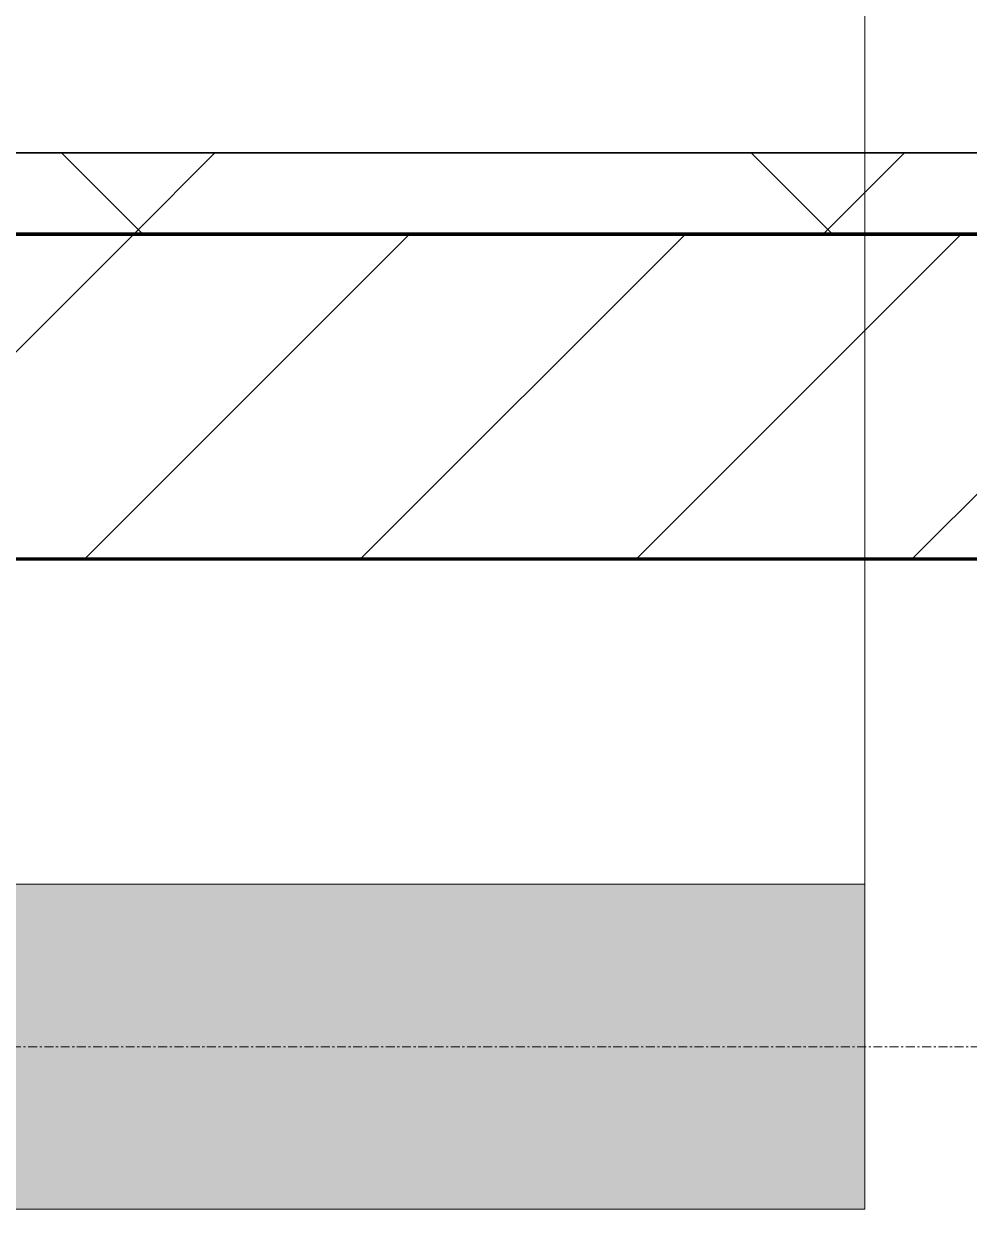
# Model space of a CAD drawing. Header units: millimetres. Extents: x -853432 to -773672, y -18171 to 22484.
# Drawn here: x -832901 to -832319, y -4421 to -3691 of the extents above; entities that cross this region are included whole.
import ezdxf
from ezdxf.xclip import XClip

# ---------------------------------------------------------------- set-up
doc = ezdxf.new("R2010")
doc.units = ezdxf.units.MM
doc.header["$XCLIPFRAME"] = 0
doc.linetypes.add('DPA_Grid _ Level 100', pattern=[10, 5.5, -1.6, 1.3, -1.6])
for name, color, linetype, lineweight in [('A-ANNO-NOTE', 3, 'Continuous', 25), ('A-GLAZ-CURT', 2, 'Continuous', 9), ('A-WALL', 5, 'Continuous', 35), ('A-WALL-FNSH', 2, 'Continuous', 35), ('A-WALL-PATT', 1, 'Continuous', 35), ('S-GRID', 251, 'Continuous', 9)]:
    doc.layers.add(name, color=color, linetype=linetype, lineweight=lineweight)
doc.layers.add('A11_ALU.SOLID SHEET', color=2, linetype='Continuous')

# ---------------------------------------------------------------- blocks, each defined once
blk = doc.blocks.new('DPA_AN_Section Line - UP-Left-14405212-4251-01 ENLARGED CONCOURSE LEVEL - REFLECTED CEILING PLAN - SHEET 2')
at = {"layer": 'A-ANNO-NOTE', "lineweight": 9}
blk.add_hatch(color=256, dxfattribs=at).paths.add_polyline_path([(80, -9), (78, -9), (78, 0), (80, 0)])
blk.add_line((7.4999, 0), (80, 0), dxfattribs=at)
at = {"layer": 'A-ANNO-NOTE', "lineweight": 18}
for p, q in [((80, 0), (78, 0)), ((78, 0), (78, -9)), ((80, -9), (80, 0))]:
    blk.add_line(p, q, dxfattribs=at)
blk = doc.blocks.new('*U2464')
at = {"layer": 'S-GRID', "linetype": 'DPA_Grid _ Level 100'}
blk.add_line((57000, -7900), (-16649.52, -7900), dxfattribs=at)
blk = doc.blocks.new('PPLS-PP19_Custom Tile Pattern - Custom Tile Pattern-V90-4251-01 ENLARGED CONCOURSE LEVEL - REFLECTED CEILING PLAN - SHEET 2')
at = {"layer": 'A-GLAZ-CURT'}
for p, q in [((-300, 0), (300, 0)), ((300, 0), (-300, 0)), ((195.99, 0), (213.31, 0)), ((213.31, 0), (195.99, 0)), ((230.06, 0), (300, 0)), ((-300, -50), (300, -50)), ((300, -50), (-300, -50))]:
    blk.add_line(p, q, dxfattribs=at)
for points, knots in [([(9.32, 0), (9.08, 0), (7.65, 0), (2.57, 0), (-12.23, 0), (-25.64, 0), (-40, 0), (-56.24, 0), (-75.59, 0), (-94, 0), (-112.01, 0), (-114.94, 0), (-115.63, 0)], [-2922.926651, -2922.926651, -2922.926651, -2922.926651, -2882.788014, -2720.818881, -2518.50168, -2125.455881, -1792.521578, -1466.981642, -1208.454564, -789.402658, -501.969187, -243.577221, -243.577221, -243.577221, -243.577221]), ([(-84.09, 0), (-75.95, 0), (-62.74, 0), (-54.4, 0), (-48.53, 0), (-30.79, 0), (-22.93, 0), (-15.39, 0)], [-4465.754989, -4465.754989, -4465.754989, -4465.754989, -4008.285538, -3689.699207, -3546.54457, -3315.260113, -2864.387349, -2864.387349, -2864.387349, -2864.387349]), ([(-83.37, 0), (-82.02, 0), (-66.92, 0), (-42.53, 0), (-12.78, 0), (4.23, 0), (9.64, 0), (10.14, 0), (10.18, 0)], [-4871.544419, -4871.544419, -4871.544419, -4871.544419, -4799.173296, -4065.652676, -3589.737505, -3285.047089, -3066.359526, -3044.715262, -3044.715262, -3044.715262, -3044.715262]), ([(-15.82, 0), (-28.51, 0), (-48.62, 0), (-65.77, 0), (-66.37, 0), (-66.38, 0)], [-3664.062215, -3664.062215, -3664.062215, -3664.062215, -2981.410125, -2542.574734, -2498.224237, -2498.224237, -2498.224237, -2498.224237]), ([(-15.19, 0), (-17.28, 0), (-23.9, 0), (-32.81, 0), (-44.85, 0), (-51.43, 0), (-51.79, 0)], [-1402.258141, -1402.258141, -1402.258141, -1402.258141, -1290.787923, -1039.307308, -819.71621, -644.910881, -644.910881, -644.910881, -644.910881]), ([(-36.78, 0), (-32.43, 0), (-19.22, 0), (8.83, 0), (43.36, 0), (70.92, 0), (82.12, 0), (83.66, 0)], [-6191.144455, -6191.144455, -6191.144455, -6191.144455, -5862.463379, -5340.621928, -4573.028122, -4094.177415, -3869.465285, -3869.465285, -3869.465285, -3869.465285]), ([(-16, 0), (-18.2, 0), (-25.71, 0), (-34.76, 0), (-36.04, 0)], [-9532.07602, -9532.07602, -9532.07602, -9532.07602, -9424.652049, -9182.880979, -9182.880979, -9182.880979, -9182.880979]), ([(70.61, 0), (66.16, 0), (55.8, 0), (39.61, 0), (24.74, 0), (2.64, 0), (-17.84, 0), (-30.57, 0), (-31.82, 0), (-32, 0)], [-4647.237329, -4647.237329, -4647.237329, -4647.237329, -4326.416877, -4098.545751, -3766.694881, -3333.063701, -2994.501669, -2698.150104, -2614.070998, -2614.070998, -2614.070998, -2614.070998]), ([(-30.76, 0), (-30.73, 0), (-29.99, 0), (-23.47, 0), (-15.75, 0), (-15.19, 0)], [-54176.191683, -54176.191683, -54176.191683, -54176.191683, -54157.274271, -53749.15266, -53717.791567, -53717.791567, -53717.791567, -53717.791567]), ([(-30.52, 0), (-27.11, 0), (-22.67, 0), (-17.4, 0), (-15.34, 0)], [-2323.618664, -2323.618664, -2323.618664, -2323.618664, -2142.497158, -2033.166331, -2033.166331, -2033.166331, -2033.166331]), ([(-15.78, 0), (-16.72, 0), (-19.75, 0), (-25.97, 0), (-29.52, 0), (-30.21, 0)], [-54978.391886, -54978.391886, -54978.391886, -54978.391886, -54789.006179, -54461.685999, -54290.791712, -54290.791712, -54290.791712, -54290.791712]), ([(8.33, 0), (8.19, 0), (7.18, 0), (0.32, 0), (-13.89, 0), (-24.92, 0), (-29.03, 0)], [-3574.286521, -3574.286521, -3574.286521, -3574.286521, -3526.962355, -3285.499107, -2903.012179, -2680.714891, -2680.714891, -2680.714891, -2680.714891]), ([(-28.57, 0), (-26.93, 0), (-20.29, 0), (-11.45, 0), (2.08, 0), (13.15, 0), (21.24, 0), (24.62, 0), (24.72, 0), (24.72, 0)], [-5361.429781, -5361.429781, -5361.429781, -5361.429781, -5261.36855, -5050.479954, -4785.90057, -4596.498881, -4445.288762, -4384.376941, -4376.041937, -4376.041937, -4376.041937, -4376.041937]), ([(-15.19, 0), (-13.07, 0), (7.48, 0), (42.82, 0), (88.72, 0), (120.63, 0), (138.28, 0), (138.53, 0)], [-461.142613, -461.142613, -461.142613, -461.142613, -429.606584, -390.253598, -346.313304, -291.370682, -290.5735, -290.5735, -290.5735, -290.5735]), ([(-15.17, 0), (-8.09, 0), (8.65, 0), (15.02, 0), (22.91, 0), (31, 0), (39.04, 0), (48.22, 0), (52.73, 0), (53.8, 0)], [-2860.093187, -2860.093187, -2860.093187, -2860.093187, -2439.246196, -2084.094819, -1956.422387, -1818.904206, -1645.594513, -1443.202566, -1373.138806, -1373.138806, -1373.138806, -1373.138806]), ([(31.18, 0), (25.97, 0), (11.99, 0), (-3.67, 0), (-13.87, 0), (-15.16, 0)], [-4496.803627, -4496.803627, -4496.803627, -4496.803627, -4222.080604, -3745.412743, -3675.907184, -3675.907184, -3675.907184, -3675.907184]), ([(-15.16, 0), (-9.25, 0), (7.7, 0), (22.06, 0), (37.44, 0), (45.41, 0), (51.56, 0), (53.8, 0)], [-2029.967912, -2029.967912, -2029.967912, -2029.967912, -1716.209403, -1206.526904, -1089.329421, -901.315459, -779.870994, -779.870994, -779.870994, -779.870994]), ([(30.82, 0), (29.27, 0), (20.14, 0), (5.49, 0), (-8.31, 0), (-15.12, 0)], [-10462.034656, -10462.034656, -10462.034656, -10462.034656, -10363.088938, -9884.23066, -9546.645244, -9546.645244, -9546.645244, -9546.645244]), ([(-15.1, 0), (-14.45, 0), (-11.25, 0), (-7.66, 0), (-6.6, 0), (-6.44, 0)], [-56337.485114, -56337.485114, -56337.485114, -56337.485114, -56303.229861, -56166.290093, -56124.392176, -56124.392176, -56124.392176, -56124.392176]), ([(76.63, 0), (74.8, 0), (67.65, 0), (53.52, 0), (37, 0), (24.07, 0), (12.82, 0), (-0.43, 0), (-10.49, 0), (-14.25, 0)], [-3095.572228, -3095.572228, -3095.572228, -3095.572228, -2950.589685, -2634.532728, -2313.748533, -2106.613311, -1925.670641, -1617.263037, -1418.803938, -1418.803938, -1418.803938, -1418.803938]), ([(-6.54, 0), (-6.73, 0), (-7.2, 0), (-7.6, 0), (-7.79, 0)], [-56009.792147, -56009.792147, -56009.792147, -56009.792147, -55949.290093, -55895.192118, -55895.192118, -55895.192118, -55895.192118]), ([(-2.63, 0), (-2.47, 0), (-1.22, 0), (4.92, 0), (15.97, 0), (22.54, 0), (24.49, 0)], [-226.825321, -226.825321, -226.825321, -226.825321, -220.269177, -206.416616, -198.214427, -187.717507, -187.717507, -187.717507, -187.717507]), ([(103.09, 0), (101.08, 0), (86.31, 0), (63.34, 0), (35.84, 0), (12, 0), (3.08, 0), (-1.67, 0), (-2.25, 0)], [-375.435014, -375.435014, -375.435014, -375.435014, -369.147452, -330.153101, -307.516438, -285.83788, -246.234814, -234.646884, -234.646884, -234.646884, -234.646884]), ([(24.69, 0), (24.54, 0), (20.99, 0), (15.48, 0), (10.8, 0), (9.63, 0)], [-4368.572414, -4368.572414, -4368.572414, -4368.572414, -4306.476363, -4080.000647, -3772.857994, -3772.857994, -3772.857994, -3772.857994]), ([(18.16, 0), (19.15, 0), (24.25, 0), (25.66, 0), (26.12, 0)], [-5700.113719, -5700.113719, -5700.113719, -5700.113719, -5554.232259, -5302.431367, -5302.431367, -5302.431367, -5302.431367]), ([(114.39, 0), (114.2, 0), (112.08, 0), (105.42, 0), (92.38, 0), (85.59, 0), (74.4, 0), (62.26, 0), (51.85, 0), (43.81, 0), (29.53, 0), (20.67, 0), (18.85, 0), (18.16, 0)], [-8148.58938, -8148.58938, -8148.58938, -8148.58938, -8105.191388, -7723.759874, -7531.75727, -7135.649961, -6924.452779, -6738.82075, -6548.303034, -6314.283804, -6135.05769, -5972.647715, -5832.674503, -5832.674503, -5832.674503, -5832.674503]), ([(27.44, 0), (27.9, 0), (29.54, 0), (38.07, 0), (53.39, 0), (71.67, 0), (84.83, 0), (86.01, 0), (92.51, 0), (94.33, 0)], [-5037.309798, -5037.309798, -5037.309798, -5037.309798, -4887.603822, -4705.298446, -4353.683244, -3960.84581, -3759.045785, -3336.541051, -2783.776468, -2783.776468, -2783.776468, -2783.776468]), ([(27.89, 0), (29.09, 0), (33.4, 0), (44.14, 0), (51.69, 0), (53.79, 0)], [-147.777612, -147.777612, -147.777612, -147.777612, -135.792042, -118.513713, -111.988338, -111.988338, -111.988338, -111.988338]), ([(53.18, 0), (53.06, 0), (52.22, 0), (44.99, 0), (36.46, 0), (30.82, 0)], [-622.740158, -622.740158, -622.740158, -622.740158, -566.066452, -360.610861, 0, 0, 0, 0]), ([(136.44, 0), (121.66, 0), (86.93, 0), (51.16, 0), (31.18, 0)], [-106.750556, -106.750556, -106.750556, -106.750556, -59.610984, 0, 0, 0, 0]), ([(121.6, 0), (116.45, 0), (100.43, 0), (76.86, 0), (57.82, 0), (46.51, 0), (41.18, 0), (36.02, 0), (35.54, 0), (35.54, 0)], [-425.296832, -425.296832, -425.296832, -425.296832, -401.860199, -357.622665, -341.267687, -334.000314, -326.15566, -319.318397, -317.489778, -317.489778, -317.489778, -317.489778]), ([(36.29, 0), (37.77, 0), (48.82, 0), (64.79, 0), (95.42, 0), (114.71, 0), (122.3, 0)], [-314.598523, -314.598523, -314.598523, -314.598523, -305.899624, -287.17622, -249.500363, -196.520326, -196.520326, -196.520326, -196.520326]), ([(53.94, 0), (58.42, 0), (74.33, 0), (100.57, 0), (116.36, 0), (128.63, 0), (128.95, 0)], [-111.831706, -111.831706, -111.831706, -111.831706, -97.899267, -63.759246, -39.050993, -35.895543, -35.895543, -35.895543, -35.895543]), ([(53.95, 0), (56.11, 0), (59.33, 0), (61.34, 0), (61.45, 0)], [-1370.028348, -1370.028348, -1370.028348, -1370.028348, -1228.752106, -1120.932285, -1120.932285, -1120.932285, -1120.932285]), ([(54.09, 0), (54.49, 0), (59.54, 0), (64.47, 0), (72.74, 0), (75.22, 0), (76.03, 0), (76.21, 0)], [-774.539555, -774.539555, -774.539555, -774.539555, -753.071572, -495.328968, -421.953223, -334.951786, -290.452333, -290.452333, -290.452333, -290.452333]), ([(61.47, 0), (61.47, 0), (61.21, 0), (56.86, 0), (55.04, 0), (54.9, 0)], [-1113.311073, -1113.311073, -1113.311073, -1113.311073, -1096.402191, -891.204116, -871.836221, -871.836221, -871.836221, -871.836221]), ([(76.22, 0), (75.58, 0), (73.64, 0), (71.05, 0), (70.61, 0)], [-193.634889, -193.634889, -193.634889, -193.634889, -31.537676, 0, 0, 0, 0]), ([(94.4, 0), (94.4, 0), (94.64, 0), (99.11, 0), (108.97, 0), (120.79, 0), (139.94, 0), (163.31, 0), (183.06, 0), (190.7, 0), (191.77, 0)], [-2348.345796, -2348.345796, -2348.345796, -2348.345796, -2310.419338, -2233.599744, -2052.234781, -1843.028543, -1530.39897, -1095.004608, -529.74427, -417.31147, -417.31147, -417.31147, -417.31147]), ([(122.18, 0), (122, 0), (120.6, 0), (114.96, 0), (108.04, 0), (103.09, 0)], [-23.963937, -23.963937, -23.963937, -23.963937, -22.807238, -15.488593, 0, 0, 0, 0]), ([(157.9, 0), (156.77, 0), (151.67, 0), (143.29, 0), (134.04, 0), (126.24, 0), (118.6, 0), (114.23, 0), (111.98, 0), (105.66, 0), (105.23, 0), (105.23, 0)], [-10292.955006, -10292.955006, -10292.955006, -10292.955006, -10098.273015, -9847.788484, -9677.714971, -9567.007022, -9453.21225, -9220.200448, -9012.77275, -8966.157302, -8929.495943, -8929.495943, -8929.495943, -8929.495943]), ([(105.26, 0), (105.52, 0), (111.01, 0), (112.65, 0), (113.59, 0)], [-8920.561005, -8920.561005, -8920.561005, -8920.561005, -8814.835624, -8577.462505, -8577.462505, -8577.462505, -8577.462505]), ([(129.02, 0), (129.02, 0), (125.25, 0), (123.69, 0), (122.72, 0)], [-35.386604, -35.386604, -35.386604, -35.386604, -31.430235, -25.099311, -25.099311, -25.099311, -25.099311]), ([(168.37, 0), (167.68, 0), (162.47, 0), (149.77, 0), (129.6, 0), (122.75, 0)], [-543.375029, -543.375029, -543.375029, -543.375029, -530.793311, -458.593899, -427.050502, -427.050502, -427.050502, -427.050502]), ([(122.76, 0), (122.85, 0), (128.88, 0), (132.42, 0), (134.6, 0)], [-195.452382, -195.452382, -195.452382, -195.452382, -194.761443, -152.241002, -152.241002, -152.241002, -152.241002]), ([(128.58, 0), (128.8, 0), (130.16, 0), (139.26, 0), (152.67, 0), (161.24, 0), (162.19, 0), (162.75, 0)], [-633.326174, -633.326174, -633.326174, -633.326174, -627.736123, -618.981161, -602.094757, -592.980799, -581.414464, -581.414464, -581.414464, -581.414464]), ([(137.1, 0), (136, 0), (133.64, 0), (129.87, 0), (129.11, 0)], [-670.405967, -670.405967, -670.405967, -670.405967, -651.020627, -640.742133, -640.742133, -640.742133, -640.742133]), ([(190.71, 0), (188.01, 0), (182.03, 0), (171, 0), (161.95, 0), (161.28, 0), (158.35, 0), (157.85, 0), (157.77, 0)], [-11493.799757, -11493.799757, -11493.799757, -11493.799757, -11105.624034, -10839.086983, -10768.332124, -10666.779182, -10580.760289, -10550.278881, -10550.278881, -10550.278881, -10550.278881]), ([(300, 0), (286.53, 0), (254.22, 0), (207.11, 0), (177.41, 0), (159.34, 0), (158.33, 0), (158.3, 0)], [-285.253232, -285.253232, -285.253232, -285.253232, -244.693688, -187.987675, -143.776725, -129.632772, -123.352749, -123.352749, -123.352749, -123.352749]), ([(159.07, 0), (159.13, 0), (160.84, 0), (165.21, 0), (174.15, 0), (183.24, 0), (190.88, 0), (191.63, 0)], [-115.643202, -115.643202, -115.643202, -115.643202, -114.681583, -87.660824, -65.295536, -41.623857, -39.104156, -39.104156, -39.104156, -39.104156]), ([(162.75, 0), (165.4, 0), (170.91, 0), (172.61, 0), (172.61, 0)], [-111.264224, -111.264224, -111.264224, -111.264224, -56.742688, -19.085662, -19.085662, -19.085662, -19.085662]), ([(191.64, 0), (186.63, 0), (180.25, 0), (174.27, 0), (169.67, 0), (168.99, 0)], [-8514.211552, -8514.211552, -8514.211552, -8514.211552, -8253.978395, -8152.463617, -8069.855175, -8069.855175, -8069.855175, -8069.855175]), ([(215.22, 0), (214.62, 0), (210.55, 0), (203.98, 0), (187.54, 0), (175.3, 0), (169.49, 0)], [-203.825446, -203.825446, -203.825446, -203.825446, -198.527383, -184.406837, -162.427601, -142.916156, -142.916156, -142.916156, -142.916156]), ([(171.51, 0), (176.48, 0), (193.23, 0), (201.73, 0), (208.81, 0), (213.9, 0), (241.96, 0), (266.73, 0), (281.71, 0), (291.71, 0), (296.52, 0), (297.86, 0), (298.09, 0)], [-7971.819559, -7971.819559, -7971.819559, -7971.819559, -7784.112253, -7606.717214, -7289.299508, -7042.621073, -6582.165592, -6068.460911, -5766.029927, -5566.724884, -5280.360606, -5199.253518, -5199.253518, -5199.253518, -5199.253518]), ([(172.07, 0), (177.66, 0), (187.87, 0), (201.08, 0), (207.47, 0), (213.96, 0), (215.11, 0)], [-255.364076, -255.364076, -255.364076, -255.364076, -237.955587, -223.92608, -215.862851, -208.75215, -208.75215, -208.75215, -208.75215]), ([(192.13, 0), (196.39, 0), (209.6, 0), (219.42, 0), (230.06, 0)], [-38.547734, -38.547734, -38.547734, -38.547734, -24.459831, 0, 0, 0, 0]), ([(192.31, 0), (193.21, 0), (194.15, 0), (194.69, 0), (194.79, 0)], [-397.682353, -397.682353, -397.682353, -397.682353, -295.064701, -265.121568, -265.121568, -265.121568, -265.121568]), ([(247.1, 0), (246.76, 0), (245.04, 0), (238.34, 0), (226.56, 0), (221.1, 0), (206.3, 0), (196.39, 0), (192.81, 0)], [-9649.085549, -9649.085549, -9649.085549, -9649.085549, -9581.591397, -9406.094246, -9221.510254, -9016.44624, -8717.832359, -8534.334697, -8534.334697, -8534.334697, -8534.334697]), ([(300, 0), (288.22, 0), (262, 0), (230.43, 0), (219.94, 0), (219.02, 0)], [-12528.858583, -12528.858583, -12528.858583, -12528.858583, -11905.454923, -11162.864862, -10856.732305, -10856.732305, -10856.732305, -10856.732305]), ([(219.9, 0), (220.86, 0), (227.84, 0), (242.06, 0), (246.54, 0), (246.96, 0)], [-10670.940496, -10670.940496, -10670.940496, -10670.940496, -10511.382485, -9925.173265, -9834.877357, -9834.877357, -9834.877357, -9834.877357]), ([(284.76, 0), (284.76, 0), (285.09, 0), (287.47, 0), (293.59, 0), (297.76, 0), (300, 0)], [-4110.630118, -4110.630118, -4110.630118, -4110.630118, -4053.389046, -3959.664717, -3862.421465, -3746.95702, -3746.95702, -3746.95702, -3746.95702]), ([(297.38, 0), (295.84, 0), (291.62, 0), (285.38, 0), (284.87, 0)], [-4803.172655, -4803.172655, -4803.172655, -4803.172655, -4358.271401, -4143.037883, -4143.037883, -4143.037883, -4143.037883])]:
    blk.add_open_spline(points, degree=3, knots=knots, dxfattribs=at)
for points in [[(-22.56, 0), (-20.44, 0), (-18.2, 0), (-16.02, 0)], [(-13, 0), (-13.37, 0), (-13.78, 0), (-14.24, 0)], [(24.49, 0), (25.23, 0), (25.72, 0), (26.04, 0)], [(80.35, 0), (79.57, 0), (78.27, 0), (76.63, 0)], [(84.06, 0), (83.48, 0), (82.41, 0), (81.72, 0)], [(168.74, 0), (168.74, 0), (169.81, 0), (171.51, 0)], [(193.8, 0), (193.39, 0), (192.91, 0), (192.39, 0)], [(195.11, 0), (194.91, 0), (194.44, 0), (193.8, 0)]]:
    blk.add_open_spline(points, degree=3, dxfattribs=at)
blk = doc.blocks.new('PPLS-PP19_Custom Tile Pattern - Custom Tile Pattern-V91-4251-01 ENLARGED CONCOURSE LEVEL - REFLECTED CEILING PLAN - SHEET 2')
at = {"layer": 'A-GLAZ-CURT'}
for p, q in [((-300, 0), (300, 0)), ((300, 0), (-300, 0)), ((-293.07, 0), (-275.75, 0)), ((-275.75, 0), (-293.07, 0)), ((-222.32, 0), (-205, 0)), ((-205, 0), (-222.32, 0)), ((-132.51, 0), (-126.08, 0)), ((-300, -50), (300, -50)), ((300, -50), (-300, -50))]:
    blk.add_line(p, q, dxfattribs=at)
at = {"layer": 'A-GLAZ-CURT', "flags": 128}
for points in [[(-300, 0), (-291.56, 0), (-283.3, 0), (-275.2, 0), (-267.26, 0), (-259.45, 0), (-251.77, 0), (-244.2, 0), (-236.74, 0), (-229.36, 0), (-222.06, 0), (-214.83, 0), (-207.71, 0), (-201.49, 0)], [(-202.58, 0), (-209.04, 0), (-215.73, 0), (-222.63, 0), (-229.72, 0), (-236.97, 0), (-244.39, 0), (-251.96, 0), (-259.67, 0), (-267.51, 0), (-275.48, 0), (-283.55, 0), (-291.73, 0), (-300, 0)], [(-125.17, 0), (-128.55, 0), (-134.16, 0), (-140.03, 0), (-145.5, 0), (-150.63, 0), (-155.53, 0), (-160.27, 0), (-164.95, 0), (-169.65, 0), (-174.47, 0), (-179.49, 0), (-184.81, 0), (-190.44, 0), (-196.37, 0), (-201.48, 0)], [(-200.76, 0), (-194.02, 0), (-187.54, 0), (-181.38, 0), (-175.58, 0), (-170.25, 0), (-165.64, 0), (-162.01, 0), (-159.53, 0), (-157.46, 0), (-154.52, 0), (-149.42, 0), (-141.84, 0), (-132.81, 0)]]:
    blk.add_lwpolyline(points, dxfattribs=at)
at = {"layer": 'A-GLAZ-CURT'}
for points, knots in [([(-300, 0), (-284.65, 0), (-248.22, 0), (-217.8, 0), (-201.49, 0)], [-5323.127839, -5323.127839, -5323.127839, -5323.127839, -4502.809032, -3335.781125, -3335.781125, -3335.781125, -3335.781125]), ([(-132.55, 0), (-133.31, 0), (-156.91, 0), (-202.69, 0), (-262.56, 0), (-294.48, 0), (-300, 0)], [-17203.385921, -17203.385921, -17203.385921, -17203.385921, -17136.203329, -15131.813646, -13729.592194, -13439.944408, -13439.944408, -13439.944408, -13439.944408]), ([(-201.97, 0), (-203.17, 0), (-215.17, 0), (-232.01, 0), (-255.22, 0), (-262.59, 0), (-264.9, 0), (-265.4, 0)], [-1461.041718, -1461.041718, -1461.041718, -1461.041718, -1400.429864, -858.079193, -543.655514, -208.940337, 0, 0, 0, 0]), ([(-258.6, 0), (-257.91, 0), (-254.26, 0), (-241.25, 0), (-225.99, 0), (-213.1, 0), (-205.94, 0), (-202.5, 0), (-202.15, 0)], [-5722.54675, -5722.54675, -5722.54675, -5722.54675, -5657.471696, -5413.335975, -5017.494783, -4832.723979, -4666.091899, -4647.168838, -4647.168838, -4647.168838, -4647.168838]), ([(-201.5, 0), (-208.53, 0), (-218.06, 0), (-231.26, 0), (-233.46, 0), (-234, 0)], [-1351.067769, -1351.067769, -1351.067769, -1351.067769, -978.033455, -846.069444, -682.911962, -682.911962, -682.911962, -682.911962]), ([(-233.49, 0), (-233.44, 0), (-232.38, 0), (-230.74, 0), (-225.3, 0), (-223.63, 0)], [-455.274641, -455.274641, -455.274641, -455.274641, -440.605512, -119.536984, 0, 0, 0, 0]), ([(-223.63, 0), (-219.39, 0), (-206.17, 0), (-188.58, 0), (-169.02, 0), (-152.12, 0), (-136.84, 0), (-127.33, 0), (-124.19, 0), (-123.43, 0), (-123.28, 0)], [-5463.295695, -5463.295695, -5463.295695, -5463.295695, -5161.076232, -4739.070012, -4465.409639, -4149.119819, -3839.893365, -3647.167523, -3488.92562, -3439.852845, -3439.852845, -3439.852845, -3439.852845]), ([(-201.5, 0), (-196.25, 0), (-185.27, 0), (-171.77, 0), (-158.7, 0), (-157.22, 0)], [-4635.343968, -4635.343968, -4635.343968, -4635.343968, -4349.945572, -4000.813434, -3840.635403, -3840.635403, -3840.635403, -3840.635403]), ([(-137.88, 0), (-140.56, 0), (-147.66, 0), (-147.69, 0), (-158.72, 0), (-174.02, 0), (-184.64, 0), (-195.8, 0), (-201.49, 0)], [-3187.727384, -3187.727384, -3187.727384, -3187.727384, -2919.378265, -2477.344047, -2237.412286, -2029.680487, -1755.085331, -1468.964657, -1468.964657, -1468.964657, -1468.964657]), ([(-201.12, 0), (-192.39, 0), (-161.62, 0), (-129.95, 0), (-110.8, 0), (-99.5, 0), (-91.46, 0)], [-3326.954899, -3326.954899, -3326.954899, -3326.954899, -2700.551212, -1002.059161, -460.363443, 0, 0, 0, 0]), ([(-133.82, 0), (-135.51, 0), (-137.8, 0), (-149.31, 0), (-162.01, 0), (-177.91, 0), (-192.1, 0), (-199.59, 0), (-200.66, 0)], [-2731.647847, -2731.647847, -2731.647847, -2731.647847, -2418.507304, -2308.929706, -2113.765672, -1763.376603, -1422.553702, -1365.823924, -1365.823924, -1365.823924, -1365.823924]), ([(-152.35, 0), (-151.03, 0), (-147.71, 0), (-143.57, 0), (-138.62, 0)], [-3494.978217, -3494.978217, -3494.978217, -3494.978217, -3371.022232, -3227.460399, -3227.460399, -3227.460399, -3227.460399]), ([(-118.78, 0), (-121.86, 0), (-126.28, 0), (-136.96, 0), (-147.46, 0), (-150.03, 0), (-150.57, 0)], [-5938.474035, -5938.474035, -5938.474035, -5938.474035, -5700.061948, -5508.838257, -5298.784692, -5196.16478, -5196.16478, -5196.16478, -5196.16478]), ([(-150.34, 0), (-150.07, 0), (-147.75, 0), (-143.61, 0), (-135.59, 0), (-132.62, 0)], [-4948.728362, -4948.728362, -4948.728362, -4948.728362, -4883.323924, -4440.880425, -4231.119946, -4231.119946, -4231.119946, -4231.119946]), ([(-26.75, 0), (-27.82, 0), (-36.18, 0), (-53.55, 0), (-78.2, 0), (-110.94, 0), (-130.52, 0), (-147.74, 0), (-149.07, 0)], [-8718.362214, -8718.362214, -8718.362214, -8718.362214, -8532.293389, -8073.216054, -7508.296369, -7004.680444, -6449.282163, -6277.220794, -6277.220794, -6277.220794, -6277.220794]), ([(-148.23, 0), (-146.94, 0), (-140.15, 0), (-137.33, 0), (-134.62, 0), (-132.79, 0)], [-6162.058746, -6162.058746, -6162.058746, -6162.058746, -6017.569127, -5560.701257, -5378.45499, -5378.45499, -5378.45499, -5378.45499]), ([(-132.59, 0), (-134.4, 0), (-140.66, 0), (-146.11, 0), (-146.95, 0)], [-840.6849, -840.6849, -840.6849, -840.6849, -741.901385, -489.130243, -489.130243, -489.130243, -489.130243]), ([(-146.69, 0), (-146.59, 0), (-145.49, 0), (-135.69, 0), (-128.29, 0), (-125.15, 0)], [-420.34245, -420.34245, -420.34245, -420.34245, -406.956646, -290.263673, 0, 0, 0, 0]), ([(-132.71, 0), (-133.26, 0), (-133.72, 0), (-134.09, 0), (-134.15, 0)], [-8362.947874, -8362.947874, -8362.947874, -8362.947874, -8266.114998, -8246.473386, -8246.473386, -8246.473386, -8246.473386]), ([(-120.13, 0), (-120.14, 0), (-120.24, 0), (-121.3, 0), (-129.25, 0), (-133.82, 0)], [-2933.992132, -2933.992132, -2933.992132, -2933.992132, -2920.575025, -2840.280255, -2731.647847, -2731.647847, -2731.647847, -2731.647847]), ([(-132.6, 0), (-131.87, 0), (-128.75, 0), (-117.33, 0), (-92.04, 0), (-75.73, 0), (-66.95, 0), (-64.15, 0)], [-7486.730912, -7486.730912, -7486.730912, -7486.730912, -7293.749979, -6839.55839, -6236.997189, -5713.340575, -5301.30432, -5301.30432, -5301.30432, -5301.30432]), ([(-86.16, 0), (-91.37, 0), (-104.13, 0), (-120.69, 0), (-130.65, 0), (-132.56, 0)], [-1681.3698, -1681.3698, -1681.3698, -1681.3698, -1374.161226, -945.742622, -841.352033, -841.352033, -841.352033, -841.352033]), ([(-72.93, 0), (-75.51, 0), (-90.89, 0), (-112.66, 0), (-132.08, 0)], [-19442.345229, -19442.345229, -19442.345229, -19442.345229, -18935.241197, -17217.297136, -17217.297136, -17217.297136, -17217.297136]), ([(-131.56, 0), (-129.34, 0), (-122.76, 0), (-107.3, 0), (-90.42, 0), (-75.26, 0), (-68.41, 0), (-65.12, 0), (-63.63, 0)], [-4206.419108, -4206.419108, -4206.419108, -4206.419108, -4054.690705, -3793.097032, -3402.597032, -3144.956779, -3050.982048, -2969.237017, -2969.237017, -2969.237017, -2969.237017]), ([(-113.43, 0), (-113.44, 0), (-113.96, 0), (-119.73, 0), (-125.43, 0), (-127.03, 0), (-127.41, 0)], [-328.499627, -328.499627, -328.499627, -328.499627, -282.672656, -98.539552, -24.539552, 0, 0, 0, 0]), ([(-126.5, 0), (-122.44, 0), (-108.71, 0), (-86.68, 0), (-63.44, 0), (-54.4, 0), (-48.53, 0), (-30.79, 0), (-18.63, 0), (-1.28, 0), (4.49, 0)], [-5231.017328, -5231.017328, -5231.017328, -5231.017328, -4994.692869, -4542.524482, -4008.285538, -3689.699207, -3546.54457, -3315.260113, -2864.387349, -2490.960632, -2490.960632, -2490.960632, -2490.960632]), ([(-125.15, 0), (-124.93, 0), (-121.96, 0), (-113.01, 0), (-98.9, 0), (-85.29, 0), (-71.67, 0), (-65.93, 0), (-65.07, 0)], [-3362.7396, -3362.7396, -3362.7396, -3362.7396, -3342.215224, -3074.362186, -2902.289527, -2605.247022, -2322.099534, -2241.8264, -2241.8264, -2241.8264, -2241.8264]), ([(-122.08, 0), (-122.01, 0), (-121.69, 0), (-121.2, 0), (-120.88, 0)], [-3136.336417, -3136.336417, -3136.336417, -3136.336417, -3110.304437, -3035.164275, -3035.164275, -3035.164275, -3035.164275]), ([(-36.33, 0), (-36.43, 0), (-37.27, 0), (-45.02, 0), (-46.13, 0), (-60.59, 0), (-81.23, 0), (-99.51, 0), (-114.02, 0), (-117.28, 0), (-118.78, 0)], [-1855.773136, -1855.773136, -1855.773136, -1855.773136, -1810.870157, -1672.078046, -1405.135169, -1060.00838, -740.068933, -229.489605, -116.330425, 0, 0, 0, 0]), ([(-117.74, 0), (-117.19, 0), (-114.78, 0), (-113.43, 0), (-113.43, 0)], [-821.249067, -821.249067, -821.249067, -821.249067, -394.672656, -330.879064, -330.879064, -330.879064, -330.879064]), ([(-36.62, 0), (-36.62, 0), (-40.35, 0), (-44.32, 0), (-58.97, 0), (-85.2, 0), (-107.61, 0), (-116.56, 0), (-117.56, 0)], [-4069.478503, -4069.478503, -4069.478503, -4069.478503, -3858.647035, -3538.256648, -2842.901703, -2193.204658, -1433.981041, -985.49888, -985.49888, -985.49888, -985.49888]), ([(-115.82, 0), (-114.96, 0), (-110.41, 0), (-96.78, 0), (-79.84, 0), (-68.88, 0), (-63.62, 0)], [-5724.064692, -5724.064692, -5724.064692, -5724.064692, -5430.283136, -5103.229623, -4799.173296, -4521.986789, -4521.986789, -4521.986789, -4521.986789]), ([(5.42, 0), (4.57, 0), (0.7, 0), (-12.23, 0), (-25.64, 0), (-40, 0), (-56.24, 0), (-75.59, 0), (-94, 0), (-112.01, 0), (-114.94, 0), (-115.63, 0)], [-2787.153212, -2787.153212, -2787.153212, -2787.153212, -2720.818881, -2518.50168, -2125.455881, -1792.521578, -1466.981642, -1208.454564, -789.402658, -501.969187, -243.577221, -243.577221, -243.577221, -243.577221]), ([(-91.46, 0), (-90.09, 0), (-84.7, 0), (-77.43, 0), (-72.73, 0), (-72.64, 0), (-72.64, 0)], [-19832.387487, -19832.387487, -19832.387487, -19832.387487, -19753.885894, -19541.04734, -19478.625389, -19471.062469, -19471.062469, -19471.062469, -19471.062469]), ([(-63.96, 0), (-64.13, 0), (-72.5, 0), (-80.63, 0), (-86.16, 0)], [-2171.769325, -2171.769325, -2171.769325, -2171.769325, -2007.031671, -1681.3698, -1681.3698, -1681.3698, -1681.3698]), ([(-29.03, 0), (-33.97, 0), (-43.74, 0), (-56.37, 0), (-71.66, 0), (-77.83, 0), (-82.66, 0), (-83.28, 0), (-83.28, 0)], [-2680.714891, -2680.714891, -2680.714891, -2680.714891, -2413.671296, -2161.752162, -2006.592567, -1646.621388, -1424.436217, -1393.971743, -1393.971743, -1393.971743, -1393.971743]), ([(-83.28, 0), (-83.28, 0), (-82.91, 0), (-76.14, 0), (-62.97, 0), (-48.14, 0), (-36.49, 0), (-33.57, 0), (-29.94, 0), (-28.57, 0)], [-1393.4169, -1393.4169, -1393.4169, -1393.4169, -1353.722004, -1274.333717, -1073.56893, -651.549973, -296.515819, -83.513472, 0, 0, 0, 0]), ([(-66.39, 0), (-66.39, 0), (-65.36, 0), (-64.09, 0), (-63.69, 0)], [-2493.31794, -2493.31794, -2493.31794, -2493.31794, -2315.303971, -2238.347416, -2238.347416, -2238.347416, -2238.347416]), ([(-64.15, 0), (-65.18, 0), (-66.17, 0), (-66.37, 0), (-66.38, 0)], [-2664.77252, -2664.77252, -2664.77252, -2664.77252, -2542.574734, -2498.224237, -2498.224237, -2498.224237, -2498.224237]), ([(31.18, 0), (25.97, 0), (11.99, 0), (-16.92, 0), (-44.91, 0), (-61, 0), (-63.74, 0)], [-4496.803627, -4496.803627, -4496.803627, -4496.803627, -4222.080604, -3745.412743, -2981.410125, -2680.530094, -2680.530094, -2680.530094, -2680.530094]), ([(-63.63, 0), (-61.49, 0), (-57.39, 0), (-54.49, 0), (-45.2, 0), (-40.79, 0), (-40.46, 0), (-40.44, 0)], [-2969.237017, -2969.237017, -2969.237017, -2969.237017, -2851.217951, -2734.127174, -2474.780881, -2410.990208, -2350.645972, -2350.645972, -2350.645972, -2350.645972]), ([(-63.54, 0), (-62.71, 0), (-61.24, 0), (-60.36, 0), (-59.97, 0)], [-5270.586652, -5270.586652, -5270.586652, -5270.586652, -5140.470607, -5006.787413, -5006.787413, -5006.787413, -5006.787413]), ([(-62.72, 0), (-54.35, 0), (-36.77, 0), (-12.85, 0), (0.39, 0), (4.31, 0)], [-4506.178587, -4506.178587, -4506.178587, -4506.178587, -4065.652676, -3589.737505, -3288.292483, -3288.292483, -3288.292483, -3288.292483]), ([(-62.48, 0), (-60.42, 0), (-51.88, 0), (-34.42, 0), (-29.82, 0), (-29.19, 0)], [-2165.127672, -2165.127672, -2165.127672, -2165.127672, -1809.437387, -963.711516, -666.19313, -666.19313, -666.19313, -666.19313]), ([(-58.83, 0), (-58.37, 0), (-57.29, 0), (-54.23, 0), (-46.33, 0), (-42.62, 0), (-41.76, 0)], [-4859.52896, -4859.52896, -4859.52896, -4859.52896, -4680.891996, -4469.85053, -4321.566175, -4270.495146, -4270.495146, -4270.495146, -4270.495146]), ([(-51.83, 0), (-51.83, 0), (-51.78, 0), (-47.4, 0), (-46.01, 0), (-40.22, 0), (-36.78, 0)], [-632.814994, -632.814994, -632.814994, -632.814994, -627.965721, -508.377888, -260.442412, 0, 0, 0, 0]), ([(76.63, 0), (74.8, 0), (67.65, 0), (53.52, 0), (37, 0), (24.07, 0), (12.82, 0), (-2.9, 0), (-20.62, 0), (-32.81, 0), (-44.85, 0), (-51.43, 0), (-51.79, 0)], [-3095.572228, -3095.572228, -3095.572228, -3095.572228, -2950.589685, -2634.532728, -2313.748533, -2106.613311, -1925.670641, -1617.263037, -1290.787923, -1039.307308, -819.71621, -644.910881, -644.910881, -644.910881, -644.910881]), ([(-41.76, 0), (-39.9, 0), (-37.72, 0), (-36.92, 0), (-36.77, 0)], [-4270.495146, -4270.495146, -4270.495146, -4270.495146, -4161.040818, -4106.245333, -4106.245333, -4106.245333, -4106.245333])]:
    blk.add_open_spline(points, degree=3, knots=knots, dxfattribs=at)
for points in [[(-134.15, 0), (-133.81, 0), (-133.39, 0), (-132.86, 0)], [(-127.41, 0), (-129.67, 0), (-131.13, 0), (-132.14, 0)], [(-131.75, 0), (-130.33, 0), (-128.49, 0), (-126.5, 0)], [(-39.84, 0), (-39.08, 0), (-38.11, 0), (-37.36, 0)]]:
    blk.add_open_spline(points, degree=3, dxfattribs=at)
blk = doc.blocks.new('*U634')
at = {"layer": 'A-GLAZ-CURT'}
for name, p in [('PPLS-PP19_Custom Tile Pattern - Custom Tile Pattern-V90-4251-01 ENLARGED CONCOURSE LEVEL - REFLECTED CEILING PLAN - SHEET 2', (3002.37, -7350)), ('PPLS-PP19_Custom Tile Pattern - Custom Tile Pattern-V91-4251-01 ENLARGED CONCOURSE LEVEL - REFLECTED CEILING PLAN - SHEET 2', (3602.37, -7350))]:
    blk.add_blockref(name, p, dxfattribs=at)
blk = doc.blocks.new('*U1213')
blk.add_lwpolyline([(22690, -750), (19166.45, -750), (19116.45, -700), (18966.44, -550), (-101025.39, -550), (-101025.39, -6704.96), (-96300, -6704.96), (-96300, -7350), (-94497.63, -7350), (17250, -7350), (17250, -6849.96), (18300, -6849.96), (22690, -6849.96)], close=True)

msp = doc.modelspace()

# ---------------------------------------------------------------- block references
at = {"layer": 'A11_ALU.SOLID SHEET'}
ref = msp.add_blockref('*U1213', (-744682.37, 3579.02), dxfattribs=at)
XClip(ref).set_block_clipping_path([(-104690.1238047112, -9620.0029952966), (-34092.6543255156, 14392.9971737705)])

# ---------------------------------------------------------------- next in the draw order: hatches: boundary and pattern name
at = {"layer": 'A-WALL-PATT', "lineweight": 9}
h = msp.add_hatch(dxfattribs=at)
h.set_pattern_fill('FP_4', color=256, style=0, pattern_type=2)
h.set_pattern_definition([(45, (0, 0), (-212.13203, 212.13203), []), (135, (0, 0), (-212.13203, -212.13203), [])])
h.paths.add_polyline_path([(-779464.45, -3820.98), (-778775.03, -3820.98), (-778775.03, -3770.98), (-827933.88, -3770.98), (-828045.79, -3820.98), (-779602.34, -3820.98)])
h.paths.add_polyline_path([(-828965.42, -3820.98), (-828156.1, -3820.98), (-828044.19, -3770.98), (-841032.37, -3770.98), (-841032.37, -3820.98), (-829103.3, -3820.98)])
h = msp.add_hatch(dxfattribs=at)
h.set_pattern_fill('FP_2', color=256, style=0, pattern_type=2)
h.set_pattern_definition([(45, (0, 0), (-84.852814, 84.852814), [])])
h.paths.add_polyline_path([(-779326.57, -4020.98), (-778775.03, -4020.98), (-778775.03, -3820.98), (-828045.79, -3820.98), (-828336.65, -3950.93), (-828355, -3909.85), (-828156.1, -3820.98), (-841232.37, -3820.98), (-841232.37, -4020.98), (-779878.11, -4020.98)])
h.paths.add_polyline_path([(-828280, -3860.98), (-828285, -3859.64), (-828288.66, -3855.98), (-828289.66, -3848.39), (-828287.07, -3844.76), (-828282.59, -3841.32), (-828280, -3840.98), (-828272.93, -3843.91), (-828270.34, -3848.39), (-828270.34, -3851.81), (-828272.93, -3858.05), (-828279.18, -3860.64)])

# ---------------------------------------------------------------- next in the draw order: linework, layer by layer
at = {"layer": 'A-WALL', "color": 7, "lineweight": 70}
for p, q in [((-834380, -3820.98), (-831980, -3820.98)), ((-831980, -3820.98), (-834380, -3820.98)), ((-831980, -4020.98), (-834380, -4020.98))]:
    msp.add_line(p, q, dxfattribs=at)
at = {"layer": 'A-WALL-FNSH', "color": 250}
msp.add_line((-834380, -3770.98), (-831980, -3770.98), dxfattribs=at)

# ---------------------------------------------------------------- next in the draw order: block references
for name in ['*U2464', '*U634']:
    msp.add_blockref(name, (-835882.37, 3579.02))
at = {"layer": 'A-ANNO-NOTE', "xscale": 100, "yscale": 100, "zscale": 100, "rotation": 269.9999999999992}
msp.add_blockref('DPA_AN_Section Line - UP-Left-14405212-4251-01 ENLARGED CONCOURSE LEVEL - REFLECTED CEILING PLAN - SHEET 2', (-832383.04, 3579.02), dxfattribs=at)

doc.saveas('drawing.dxf')
